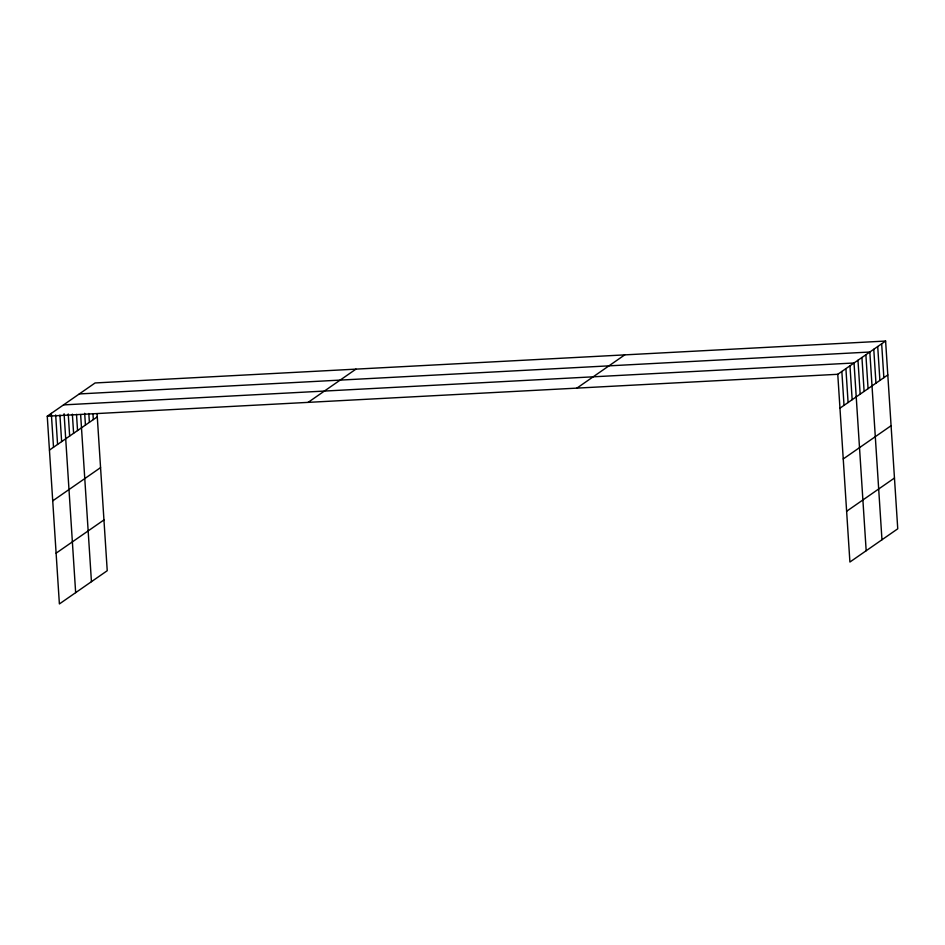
<?xml version="1.0" encoding="UTF-8"?>
<svg xmlns="http://www.w3.org/2000/svg" width="945" height="945" viewBox="0 0 945 945"><rect width="100%" height="100%" fill="white"/><g stroke="black" fill="none" stroke-linecap="round" stroke-linejoin="round"><path stroke-width="1.42" d="M97.087 413.898L107.234 570.709L59.393 603.949L47.25 416.202L95.091 382.961L885.607 341.05L897.75 528.798L849.909 562.039L837.766 374.291L885.607 341.05M49.447 450.092L97.276 416.851M52.719 500.862L100.56 467.621M56.109 553.168L103.95 519.939M308.117 402.369L355.958 369.129M576.899 388.123L624.739 354.883M839.963 408.181L887.804 374.941M843.247 458.951L891.088 425.711M846.625 511.269L894.466 478.028M79.297 393.935L869.825 352.024L881.968 539.772M63.516 404.897L854.032 362.986L866.175 550.734M47.25 416.202L837.766 374.291M881.661 343.791L883.858 377.681M877.716 346.531L879.901 380.422M873.771 349.284L875.956 383.162M865.88 354.765L868.065 388.655M861.934 357.505L864.12 391.395M857.977 360.246L860.174 394.136M849.968 365.809L852.166 399.7M845.905 368.644L848.09 402.523M841.841 371.468L844.027 405.346M92.953 413.697L93.331 419.592M88.818 413.497L89.385 422.332M84.672 413.284L85.44 425.073M80.632 414.56L91.441 581.683M76.498 414.359L77.549 430.566M72.363 414.146L73.604 433.306M68.229 413.945L69.658 436.047M64.083 413.745L75.659 592.645M59.925 415.091L61.638 441.61M55.672 414.973L57.574 444.433M51.313 413.378L53.511 447.257"/></g></svg>
